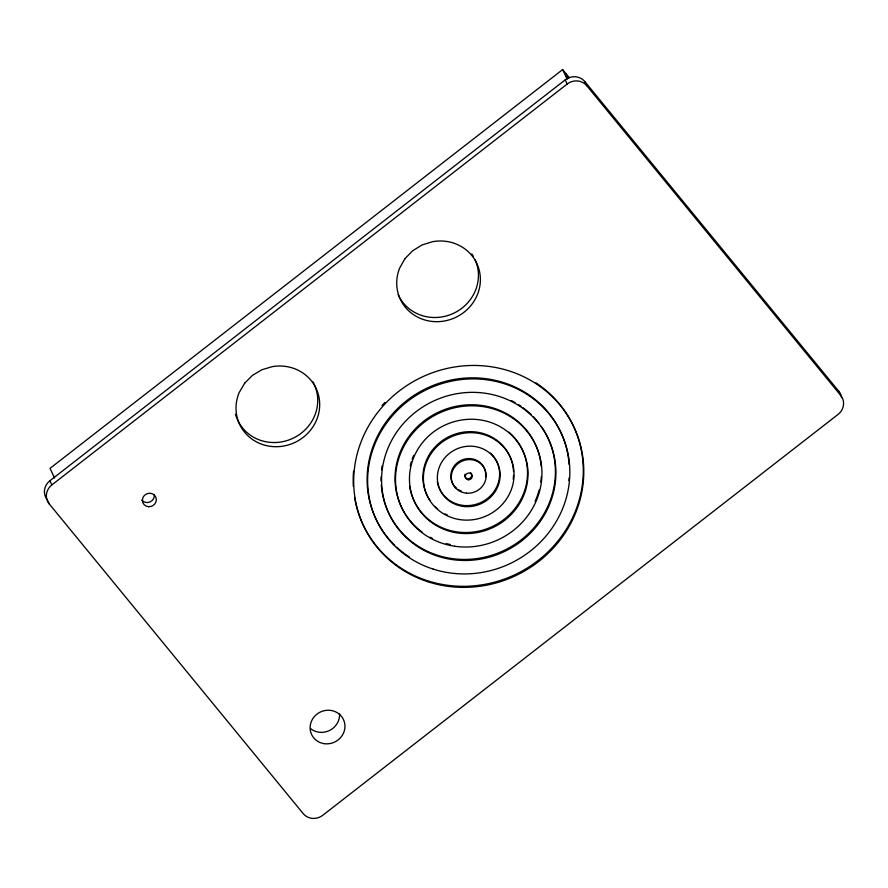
<?xml version="1.0" encoding="UTF-8"?>
<svg xmlns="http://www.w3.org/2000/svg" width="888" height="888" viewBox="0 0 888 888"><rect width="100%" height="100%" fill="white"/><g stroke="black" fill="none" stroke-linecap="round" stroke-linejoin="round"><path stroke-width="1.33" d="M569.319 77.733L562.626 69.586L50.039 468.365L54.568 478.022M47.264 499.722A14.086 13.309 -25.1 0 1 49.883 480.774L565.245 79.842A14.086 13.309 -25.1 0 1 584.792 81.541L838.783 391.253L840.736 395.426A14.086 13.309 -25.1 0 1 838.117 414.363L322.755 815.306A14.086 13.309 -25.1 0 1 303.208 813.608L49.217 503.896L47.752 500.765M49.217 503.896A14.086 13.309 -25.1 0 1 51.837 484.948L567.199 84.016A14.086 13.309 -25.1 0 1 586.746 85.714L840.736 395.426M584.792 81.541L586.746 85.714M565.8 73.449L568.065 78.288M562.626 69.586L567.154 79.243M565.245 79.842L567.199 84.016M49.883 480.774L51.837 484.948M838.783 391.253A14.086 13.309 -25.1 0 1 841.524 397.569M535.919 382.861A116.184 109.79 -25.1 0 1 528.293 567.388A116.184 109.79 -25.1 0 1 354.578 497.391M353.357 486.469A116.184 109.79 -25.1 0 1 353.546 471.228M382.029 405.539A116.184 109.79 -25.1 0 1 384.826 402.486M314.585 385.214A42.247 39.927 -25.1 0 1 291.819 438.794A42.247 39.927 -25.1 0 1 237.196 419.147M236.708 417.948A42.247 39.927 -25.1 0 1 235.453 414.23M312.831 381.707A42.247 39.927 -25.1 0 1 314.041 384.027M475.025 259.607A42.247 39.927 -25.1 0 1 453.135 313.497A42.247 39.927 -25.1 0 1 398.157 294.705M471.817 253.924A42.247 39.927 -25.1 0 1 473.226 256.144M339.56 713.941A17.605 16.639 -25.1 0 1 329.681 730.402A17.605 16.639 -25.1 0 1 310.5 728.549M154.312 494.649A7.037 6.649 -25.1 0 1 141.858 500.122M394.727 545.332A102.098 96.481 -25.1 0 1 427.683 387.801A102.098 96.481 -25.1 0 1 569.108 464.457M569.108 477.911A102.098 96.481 -25.1 0 1 568.875 480.575M409.424 557.065A102.098 96.481 -25.1 0 1 396.681 547.186M471.473 473.959A3.519 3.33 -25.1 0 1 469.142 478.577A3.519 3.33 -25.1 0 1 464.79 475.946M464.79 475.069A3.519 3.33 -25.1 0 1 465.023 474.214M470.374 472.616A3.519 3.33 -25.1 0 1 471.017 473.215M456.721 488.456A17.605 16.639 -25.1 0 1 462.137 459.895A17.605 16.639 -25.1 0 1 485.525 476.867M461.538 491.153A17.605 16.639 -25.1 0 1 458.519 489.721M490.487 453.102A31.691 29.948 -25.1 0 1 485.625 499.811A31.691 29.948 -25.1 0 1 439.227 488.1M438.739 486.89A31.691 29.948 -25.1 0 1 437.329 481.84M430.025 500.455A45.765 43.246 -25.1 0 1 454.601 434.299A45.765 43.246 -25.1 0 1 513.53 471.55M513.53 475.346A45.765 43.246 -25.1 0 1 513.186 479.176M447.33 514.996A45.765 43.246 -25.1 0 1 445.043 513.863M437.64 508.868A45.765 43.246 -25.1 0 1 434.843 506.293M422.2 532.156A73.937 69.863 -25.1 0 1 433.866 414.518A73.937 69.863 -25.1 0 1 541.192 466.2M541.325 476.723A73.937 69.863 -25.1 0 1 540.77 482.018M539.205 489.81A73.937 69.863 -25.1 0 1 535.153 501.221M450.172 544.488A73.937 69.863 -25.1 0 1 446.209 543.567M432.423 538.406A73.937 69.863 -25.1 0 1 430.058 537.162M508.935 432.134A59.851 56.555 -25.1 0 1 495.659 524.852A59.851 56.555 -25.1 0 1 409.612 486.224M410.256 465.945A59.851 56.555 -25.1 0 1 411.288 461.927M412.143 459.296A59.851 56.555 -25.1 0 1 413.642 455.433M541.225 426.384A88.023 83.172 -25.1 0 1 496.059 553.801A88.023 83.172 -25.1 0 1 381.296 484.981M381.096 480.908A88.023 83.172 -25.1 0 1 381.107 476.789M381.596 469.874A88.023 83.172 -25.1 0 1 382.162 465.756M511.366 400.566A88.023 83.172 -25.1 0 1 515.04 402.553M518.614 404.706A88.023 83.172 -25.1 0 1 520.923 406.238M523.165 407.847A88.023 83.172 -25.1 0 1 531.501 414.929M533.444 416.883A88.023 83.172 -25.1 0 1 538.816 423.11M405.006 258.63L399.678 268.043A42.247 39.927 -25.1 0 0 430.047 321.156A42.247 39.927 -25.1 0 0 480.375 280.786A42.247 39.927 -25.1 0 0 432.523 241.691L422.011 244.988L412.631 250.771L405.006 258.63M244.711 383.139L239.227 392.463A42.247 39.927 -25.1 0 0 268.698 446.076A42.247 39.927 -25.1 0 0 319.647 406.449A42.247 39.927 -25.1 0 0 272.472 366.6L261.916 369.741L252.447 375.38L244.711 383.139M427.439 581.618A116.184 109.79 -25.1 0 0 582.384 454.367A116.184 109.79 -25.1 0 0 396.381 393.251A116.184 109.79 -25.1 0 0 427.439 581.618M323.92 743.622A17.605 16.639 -25.1 0 0 344.1 721.134A17.605 16.639 -25.1 0 0 314.563 716.361A17.605 16.639 -25.1 0 0 323.92 743.622M148.429 506.682A7.037 6.649 -25.1 0 0 155.8 497.147A7.037 6.649 -25.1 0 0 143.823 496.103A7.037 6.649 -25.1 0 0 148.429 506.682M433.222 569.119A102.098 96.481 -25.1 0 0 568.475 456.254A102.098 96.481 -25.1 0 0 404.506 403.862A102.098 96.481 -25.1 0 0 433.222 569.119M468.276 479.764A3.519 3.33 -25.1 0 0 471.961 475.002A3.519 3.33 -25.1 0 0 465.967 474.481A3.519 3.33 -25.1 0 0 468.276 479.764M466.422 493.162A17.605 16.639 -25.1 0 0 484.859 469.341A17.605 16.639 -25.1 0 0 454.922 466.733A17.605 16.639 -25.1 0 0 466.422 493.162M464.568 506.56A31.691 29.948 -25.1 0 0 497.746 463.68A31.691 29.948 -25.1 0 0 443.878 458.996A31.691 29.948 -25.1 0 0 464.568 506.56M458.941 519.469A45.765 43.246 -25.1 0 0 511.954 461.449A45.765 43.246 -25.1 0 0 435.298 448.318A45.765 43.246 -25.1 0 0 458.941 519.469M454.645 546.231A73.937 69.863 -25.1 0 0 538.006 450.649A73.937 69.863 -25.1 0 0 413.553 432.356A73.937 69.863 -25.1 0 0 454.645 546.231M460.583 533.322A59.851 56.555 -25.1 0 0 523.654 452.625A59.851 56.555 -25.1 0 0 421.966 443.29A59.851 56.555 -25.1 0 0 460.583 533.322M450.827 559.362A88.023 83.172 -25.1 0 0 551.57 446.775A88.023 83.172 -25.1 0 0 403.807 423.099A88.023 83.172 -25.1 0 0 450.827 559.362"/></g></svg>
